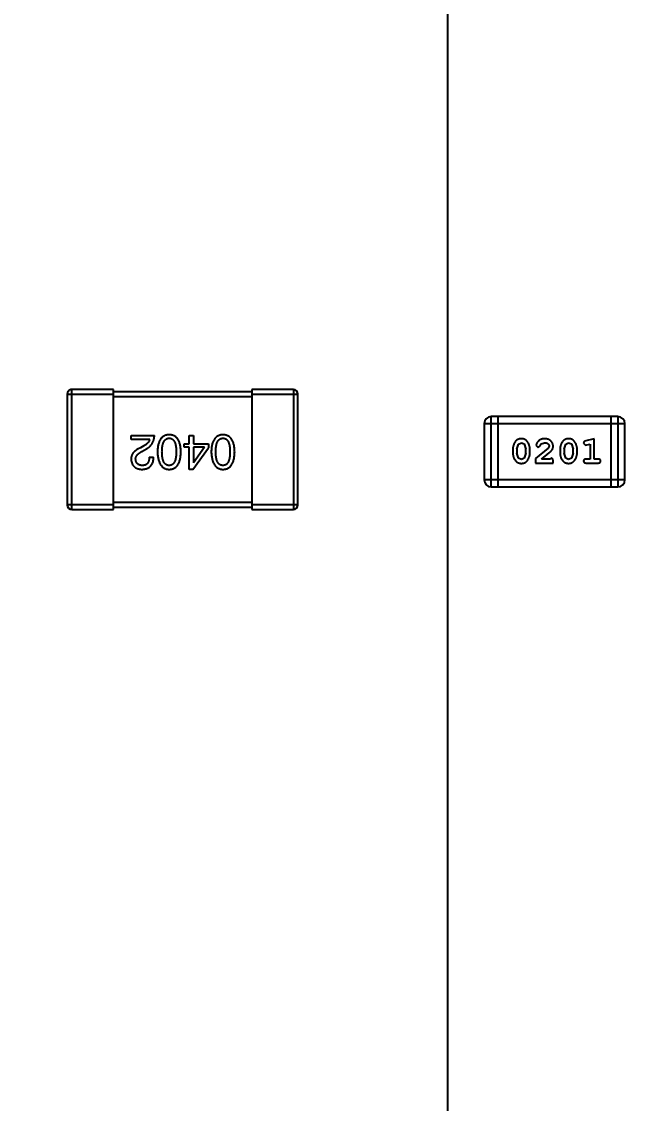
# Model space of a CAD drawing. Header units: inches. Extents: x 246 to 500, y -220 to -17.
# Drawn here: x 455.842 to 458.554, y -108.484 to -103.793 of the extents above; entities that cross this region are included whole.
import ezdxf

# ---------------------------------------------------------------- set-up
doc = ezdxf.new("R2010")
doc.units = ezdxf.units.IN
doc.header["$LTSCALE"] = 1.21
doc.header["$MEASUREMENT"] = 0
doc.header["$PDMODE"] = 3
doc.header["$PDSIZE"] = 0.3125
doc.layers.get('0').update_dxf_attribs({"linetype": 'CONTINUOUS'})
doc.layers.get('Defpoints').update_dxf_attribs({"linetype": 'CONTINUOUS'})
doc.layers.add('DIM', color=3, linetype='CONTINUOUS')
doc.styles.get("Standard").update_dxf_attribs({"font": 'txt', "width": 0.8})
doc.dimstyles.get("Standard").update_dxf_attribs({"dimtxt": 0.15625, "dimasz": 0.1875, "dimexe": 0.125, "dimexo": 0.0625, "dimgap": 0.09, "dimtad": 0, "dimtih": 1, "dimtoh": 1, "dimzin": 4, "dimdsep": 46, "dimtxsty": 'Standard', "dimblk": '_FILLED', "dimblk1": '_FILLED', "dimblk2": '_FILLED', "dimcen": 0.09, "dimazin": 1, "dimtp": 0.01, "dimtm": 0.01, "dimtfac": 1, "dimtofl": 0, "dimtmove": 0, "dimatfit": 3, "dimldrblk": '_FILLED', "dimfxl": 1, "dimtolj": 1, "dimtzin": 4, "dimarcsym": 0})

# ---------------------------------------------------------------- blocks, each defined once
blk = doc.blocks.new('_FILLED')
at = {"color": 0, "linetype": 'ByBlock'}
blk.add_solid([(0, 0), (-1, 0.1667), (-1, -0.1667)], dxfattribs=at)
blk = doc.blocks.new('*D60')
at = {"layer": 'Defpoints', "color": 0}
for p in [(481.9401, -91.8581), (457.6897, -127.8567), (492.1011, -127.8567)]:
    blk.add_point(p, dxfattribs=at)
at = {"layer": 'DIM', "color": 0, "lineweight": -2}
for p, q in [((482.0026, -91.8581), (492.2261, -91.8581)), ((492.1011, -93.8581), (492.1011, -106.8341)), ((492.1011, -125.8567), (492.1011, -112.8807)), ((457.7522, -127.8567), (492.2261, -127.8567))]:
    blk.add_line(p, q, dxfattribs=at)
at = {"layer": 'DIM', "color": 0, "lineweight": -2, "xscale": 2, "yscale": 2, "zscale": 2}
for p, rotation in [((492.1011, -91.8581), 90), ((492.1011, -127.8567), 270)]:
    blk.add_blockref('_FILLED', p, dxfattribs=dict(at, rotation=rotation))
at = {"layer": 'DIM', "color": 0, "insert": (492.1011, -109.8574), "char_height": 2, "attachment_point": 5, "rotation": 90}
blk.add_mtext('\\A1;36.00', dxfattribs=at)
blk = doc.blocks.new('*D61')
at = {"layer": 'Defpoints', "color": 0}
for p in [(433.4401, -77.4879), (433.4401, -91.8581), (457.6897, -127.8567)]:
    blk.add_point(p, dxfattribs=at)
at = {"layer": 'DIM', "color": 0, "lineweight": -2}
for p, q in [((433.4401, -91.7956), (433.4401, -77.3629)), ((457.6897, -127.7942), (457.6897, -77.3629)), ((435.4401, -77.4879), (442.2749, -77.4879)), ((455.6897, -77.4879), (448.8549, -77.4879))]:
    blk.add_line(p, q, dxfattribs=at)
at = {"layer": 'DIM', "color": 0, "lineweight": -2, "xscale": 2, "yscale": 2, "zscale": 2, "rotation": 180}
blk.add_blockref('_FILLED', (433.4401, -77.4879), dxfattribs=at)
at = {"layer": 'DIM', "color": 0, "lineweight": -2, "xscale": 2, "yscale": 2, "zscale": 2}
blk.add_blockref('_FILLED', (457.6897, -77.4879), dxfattribs=at)
at = {"layer": 'DIM', "color": 0, "insert": (445.5649, -77.4879), "char_height": 2, "attachment_point": 5}
blk.add_mtext('\\A1;24.25', dxfattribs=at)

msp = doc.modelspace()

# ---------------------------------------------------------------- linework, layer by layer
at = {"color": 7, "linetype": 'Continuous'}
for p, q in [((456.0602, -105.9087), (456.0602, -105.3887)), ((456.2402, -105.3887), (456.0602, -105.3887)), ((456.2402, -105.9087), (456.2402, -105.3887)), ((456.8402, -105.3987), (456.2402, -105.3987)), ((456.8402, -105.3887), (456.8402, -105.9087)), ((457.0202, -105.3887), (456.8402, -105.3887)), ((457.0202, -105.3887), (457.0202, -105.9087)), ((456.0402, -105.4087), (456.0402, -105.8887)), ((456.0402, -105.4087), (456.2402, -105.4087)), ((456.2402, -105.4187), (456.8402, -105.4187)), ((456.8402, -105.4087), (457.0402, -105.4087)), ((457.0402, -105.8887), (457.0402, -105.4087)), ((457.8476, -105.5366), (457.8476, -105.7805)), ((457.8476, -105.5366), (458.4572, -105.5366)), ((457.8781, -105.8109), (457.8781, -105.5061)), ((458.4267, -105.5061), (457.8781, -105.5061)), ((457.9085, -105.8109), (457.9085, -105.5061)), ((458.3962, -105.5061), (458.3962, -105.8109)), ((458.4267, -105.5061), (458.4267, -105.8109)), ((458.4572, -105.7805), (458.4572, -105.5366)), ((456.317, -105.6047), (456.317, -105.5874)), ((456.317, -105.5874), (456.4178, -105.5874)), ((456.569, -105.6235), (456.569, -105.5874)), ((456.569, -105.5874), (456.5871, -105.5874)), ((456.5871, -105.5874), (456.5871, -105.6235)), ((456.3974, -105.6047), (456.317, -105.6047)), ((456.3728, -105.6325), (456.3572, -105.6415)), ((456.5469, -105.6391), (456.5469, -105.6235)), ((456.5469, -105.6235), (456.569, -105.6235)), ((456.569, -105.6391), (456.5469, -105.6391)), ((456.569, -105.735), (456.569, -105.6391)), ((456.5846, -105.735), (456.6518, -105.6415)), ((456.5871, -105.6235), (456.6518, -105.6235)), ((456.5871, -105.6391), (456.5871, -105.7063)), ((456.6346, -105.6391), (456.5871, -105.6391)), ((456.6346, -105.6391), (456.5879, -105.7063)), ((456.6518, -105.6235), (456.6518, -105.6415)), ((457.9888, -105.6468), (457.996, -105.625)), ((457.996, -105.625), (458.0084, -105.6192)), ((458.0084, -105.6192), (458.0205, -105.6245)), ((458.0205, -105.6245), (458.0281, -105.6468)), ((458.0721, -105.6312), (458.081, -105.6397)), ((458.081, -105.6397), (458.0894, -105.6331)), ((458.0894, -105.6331), (458.0944, -105.6246)), ((458.0944, -105.6246), (458.1093, -105.6192)), ((458.1288, -105.6337), (458.124, -105.6435)), ((458.1933, -105.6468), (458.2005, -105.625)), ((458.2005, -105.625), (458.2129, -105.6192)), ((458.2129, -105.6192), (458.225, -105.6245)), ((458.225, -105.6245), (458.2326, -105.6468)), ((458.2782, -105.621), (458.2861, -105.6302)), ((458.2861, -105.6302), (458.2915, -105.6292)), ((458.3239, -105.6019), (458.2873, -105.6118)), ((458.2915, -105.6292), (458.3065, -105.625)), ((458.3065, -105.625), (458.3065, -105.69)), ((458.3239, -105.69), (458.3239, -105.6019)), ((456.3638, -105.6571), (456.3834, -105.6456)), ((456.3957, -105.6817), (456.4146, -105.6817)), ((457.9715, -105.6465), (457.9715, -105.6643)), ((457.9888, -105.6468), (457.9888, -105.664)), ((457.9964, -105.6863), (457.9888, -105.664)), ((458.0086, -105.6916), (457.9964, -105.6863)), ((458.0208, -105.6858), (458.0086, -105.6916)), ((458.0281, -105.664), (458.0208, -105.6858)), ((458.0281, -105.664), (458.0281, -105.6468)), ((458.0454, -105.6643), (458.0454, -105.6465)), ((458.124, -105.6435), (458.069, -105.6884)), ((458.069, -105.6884), (458.069, -105.7073)), ((458.0957, -105.69), (458.1293, -105.663)), ((458.1374, -105.6869), (458.1319, -105.69)), ((458.176, -105.6465), (458.176, -105.6643)), ((458.1933, -105.6468), (458.1933, -105.664)), ((458.2009, -105.6863), (458.1933, -105.664)), ((458.2131, -105.6916), (458.2009, -105.6863)), ((458.2254, -105.6858), (458.2131, -105.6916)), ((458.2326, -105.664), (458.2254, -105.6858)), ((458.2326, -105.664), (458.2326, -105.6468)), ((458.2499, -105.6643), (458.2499, -105.6465)), ((456.5846, -105.735), (456.569, -105.735)), ((456.5871, -105.7063), (456.5879, -105.7063)), ((458.069, -105.7073), (458.1461, -105.7073)), ((458.1319, -105.69), (458.0957, -105.69)), ((458.1461, -105.7073), (458.1461, -105.6994)), ((458.3065, -105.69), (458.2892, -105.69)), ((458.2892, -105.7073), (458.3412, -105.7073)), ((458.3412, -105.69), (458.3239, -105.69)), ((458.4572, -105.7805), (457.8476, -105.7805)), ((457.8781, -105.8109), (458.4267, -105.8109)), ((456.2402, -105.8887), (456.0402, -105.8887)), ((456.0602, -105.9087), (456.2402, -105.9087)), ((456.8402, -105.8787), (456.2402, -105.8787)), ((456.2402, -105.8987), (456.8402, -105.8987)), ((457.0402, -105.8887), (456.8402, -105.8887)), ((456.8402, -105.9087), (457.0202, -105.9087))]:
    msp.add_line(p, q, dxfattribs=at)
for centre, radius, start, end in [((456.0602, -105.4087), 0.02, 89.9999, 179.9999), ((457.0202, -105.4087), 0.02, 359.9999, 89.9999), ((457.8781, -105.5366), 0.0305, 89.9999, 179.9999), ((458.4267, -105.5366), 0.0305, 359.9999, 89.9999), ((457.8781, -105.7805), 0.0305, 179.9999, 269.9999), ((458.4267, -105.7805), 0.0305, 269.9999, 359.9999), ((456.0602, -105.8887), 0.02, 179.9999, 269.9999), ((457.0202, -105.8887), 0.02, 269.9999, 359.9999)]:
    msp.add_arc(centre, radius, start, end, dxfattribs=at)
for points, knots in [([(456.3834, -105.6456), (456.3848, -105.6449), (456.3875, -105.6434), (456.3913, -105.6408), (456.3949, -105.6382), (456.3982, -105.6353), (456.4013, -105.6323), (456.404, -105.629), (456.4066, -105.6257), (456.4089, -105.6221), (456.4109, -105.6184), (456.4127, -105.6145), (456.4142, -105.6104), (456.4154, -105.6061), (456.4165, -105.6017), (456.4172, -105.5971), (456.4177, -105.5923), (456.4178, -105.5891), (456.4178, -105.5874)], [0, 0, 0, 0, 0.065828, 0.130094, 0.192451, 0.254037, 0.313974, 0.373757, 0.433048, 0.492243, 0.551902, 0.611758, 0.672678, 0.734814, 0.798569, 0.863693, 0.930488, 1, 1, 1, 1]), ([(456.482, -105.585), (456.48, -105.5851), (456.4761, -105.5853), (456.4705, -105.5862), (456.4652, -105.5877), (456.4603, -105.5898), (456.4558, -105.5925), (456.4517, -105.5957), (456.4479, -105.5995), (456.4445, -105.6038), (456.4415, -105.6088), (456.4389, -105.6143), (456.4367, -105.6203), (456.4348, -105.6269), (456.4333, -105.6341), (456.4322, -105.6418), (456.4314, -105.6501), (456.4312, -105.6558), (456.4311, -105.6588)], [0, 0, 0, 0, 0.059134, 0.115603, 0.169236, 0.221572, 0.273254, 0.32474, 0.377319, 0.431815, 0.488555, 0.548609, 0.612242, 0.680182, 0.75251, 0.829782, 0.91231, 1, 1, 1, 1]), ([(456.5328, -105.6588), (456.5327, -105.6558), (456.5325, -105.6501), (456.5317, -105.6418), (456.5306, -105.6341), (456.5291, -105.6269), (456.5272, -105.6203), (456.525, -105.6143), (456.5224, -105.6088), (456.5194, -105.6039), (456.516, -105.5995), (456.5123, -105.5957), (456.5081, -105.5925), (456.5036, -105.5898), (456.4987, -105.5877), (456.4935, -105.5862), (456.4878, -105.5853), (456.484, -105.5851), (456.482, -105.585)], [0, 0, 0, 0, 0.087693, 0.170223, 0.247496, 0.319826, 0.387768, 0.451403, 0.511459, 0.568358, 0.622671, 0.675251, 0.726739, 0.778422, 0.830759, 0.884394, 0.940865, 1, 1, 1, 1]), ([(456.7151, -105.585), (456.7131, -105.5851), (456.7092, -105.5853), (456.7036, -105.5862), (456.6984, -105.5877), (456.6935, -105.5898), (456.689, -105.5925), (456.6848, -105.5957), (456.6811, -105.5995), (456.6777, -105.6038), (456.6747, -105.6088), (456.6721, -105.6143), (456.6698, -105.6203), (456.668, -105.6269), (456.6665, -105.6341), (456.6654, -105.6418), (456.6646, -105.6501), (456.6644, -105.6558), (456.6643, -105.6588)], [0, 0, 0, 0, 0.059134, 0.115603, 0.169236, 0.221572, 0.273254, 0.32474, 0.377319, 0.431815, 0.488555, 0.548609, 0.612242, 0.680182, 0.75251, 0.829782, 0.91231, 1, 1, 1, 1]), ([(456.7659, -105.6588), (456.7658, -105.6558), (456.7656, -105.6501), (456.7649, -105.6418), (456.7638, -105.6341), (456.7623, -105.6269), (456.7604, -105.6203), (456.7581, -105.6143), (456.7556, -105.6088), (456.7525, -105.6039), (456.7492, -105.5995), (456.7454, -105.5957), (456.7413, -105.5925), (456.7368, -105.5898), (456.7319, -105.5877), (456.7266, -105.5862), (456.721, -105.5853), (456.7171, -105.5851), (456.7151, -105.585)], [0, 0, 0, 0, 0.087693, 0.170223, 0.247496, 0.319826, 0.387768, 0.451403, 0.511459, 0.568358, 0.622671, 0.675251, 0.726739, 0.778422, 0.830759, 0.884394, 0.940865, 1, 1, 1, 1]), ([(456.3572, -105.6415), (456.3555, -105.6423), (456.3522, -105.6439), (456.3475, -105.6464), (456.3431, -105.6489), (456.339, -105.6516), (456.3353, -105.6544), (456.332, -105.6572), (456.3289, -105.6602), (456.3263, -105.6632), (456.3239, -105.6663), (456.3219, -105.6695), (456.3202, -105.6729), (456.3188, -105.6763), (456.3179, -105.6798), (456.3172, -105.6833), (456.3169, -105.687), (456.317, -105.6895), (456.317, -105.6907)], [0, 0, 0, 0, 0.082731, 0.161257, 0.236138, 0.307554, 0.375712, 0.440848, 0.502916, 0.562567, 0.619798, 0.675716, 0.73039, 0.78386, 0.837315, 0.890547, 0.944917, 1, 1, 1, 1]), ([(456.3974, -105.6047), (456.3971, -105.606), (456.3966, -105.6086), (456.3949, -105.6123), (456.3928, -105.616), (456.39, -105.6196), (456.3866, -105.623), (456.3825, -105.6263), (456.3779, -105.6296), (456.3745, -105.6315), (456.3728, -105.6325)], [0, 0, 0, 0, 0.103034, 0.208166, 0.318255, 0.434664, 0.559728, 0.695394, 0.841708, 1, 1, 1, 1]), ([(456.4508, -105.6588), (456.4508, -105.6564), (456.4509, -105.6519), (456.4512, -105.6453), (456.4518, -105.6391), (456.4527, -105.6334), (456.4538, -105.6281), (456.4551, -105.6233), (456.4567, -105.6189), (456.4585, -105.615), (456.4606, -105.6115), (456.4629, -105.6084), (456.4654, -105.6058), (456.4683, -105.6037), (456.4714, -105.602), (456.4747, -105.6007), (456.4782, -105.6), (456.4807, -105.5998), (456.482, -105.5997)], [0, 0, 0, 0, 0.094834, 0.184067, 0.267029, 0.344713, 0.417334, 0.484367, 0.546941, 0.604717, 0.65953, 0.710539, 0.759381, 0.806382, 0.853027, 0.900623, 0.949121, 1, 1, 1, 1]), ([(456.482, -105.5997), (456.4832, -105.5998), (456.4856, -105.5999), (456.4891, -105.6006), (456.4923, -105.6017), (456.4953, -105.6034), (456.4981, -105.6055), (456.5006, -105.608), (456.5028, -105.6111), (456.5048, -105.6146), (456.5066, -105.6185), (456.5082, -105.6229), (456.5094, -105.6278), (456.5105, -105.6331), (456.5113, -105.6388), (456.5119, -105.6451), (456.5122, -105.6518), (456.5123, -105.6564), (456.5123, -105.6588)], [0, 0, 0, 0, 0.049766, 0.097012, 0.143225, 0.188786, 0.235079, 0.282962, 0.333687, 0.387747, 0.445963, 0.508657, 0.576545, 0.649868, 0.72822, 0.812712, 0.903543, 1, 1, 1, 1]), ([(456.684, -105.6588), (456.684, -105.6564), (456.684, -105.6519), (456.6844, -105.6453), (456.685, -105.6391), (456.6858, -105.6334), (456.6869, -105.6281), (456.6883, -105.6233), (456.6898, -105.6189), (456.6916, -105.615), (456.6937, -105.6115), (456.6961, -105.6084), (456.6986, -105.6058), (456.7014, -105.6037), (456.7045, -105.602), (456.7078, -105.6007), (456.7114, -105.6), (456.7139, -105.5998), (456.7151, -105.5997)], [0, 0, 0, 0, 0.094834, 0.184067, 0.267029, 0.344713, 0.417334, 0.484367, 0.546941, 0.604717, 0.65953, 0.710539, 0.759381, 0.806382, 0.853027, 0.900623, 0.949121, 1, 1, 1, 1]), ([(456.7151, -105.5997), (456.7163, -105.5998), (456.7187, -105.5999), (456.7222, -105.6006), (456.7255, -105.6017), (456.7284, -105.6034), (456.7312, -105.6055), (456.7337, -105.608), (456.736, -105.6111), (456.738, -105.6146), (456.7397, -105.6185), (456.7413, -105.6229), (456.7425, -105.6278), (456.7436, -105.6331), (456.7444, -105.6388), (456.745, -105.6451), (456.7454, -105.6518), (456.7454, -105.6564), (456.7454, -105.6588)], [0, 0, 0, 0, 0.049766, 0.097012, 0.143225, 0.188786, 0.235079, 0.282962, 0.333687, 0.387747, 0.445963, 0.508657, 0.576545, 0.649868, 0.72822, 0.812712, 0.903543, 1, 1, 1, 1]), ([(458.0083, -105.6019), (458.0068, -105.6019), (458.004, -105.602), (457.9999, -105.6027), (457.9961, -105.6039), (457.9925, -105.6054), (457.9892, -105.6075), (457.9862, -105.61), (457.9834, -105.613), (457.9809, -105.6164), (457.9787, -105.62), (457.9768, -105.6236), (457.9751, -105.6274), (457.9738, -105.6311), (457.9727, -105.6349), (457.972, -105.6388), (457.9715, -105.6426), (457.9715, -105.6452), (457.9715, -105.6465)], [0, 0, 0, 0, 0.06692, 0.130834, 0.19258, 0.252759, 0.312631, 0.373411, 0.436359, 0.501894, 0.568244, 0.632472, 0.69556, 0.757163, 0.818592, 0.878885, 0.939235, 1, 1, 1, 1]), ([(458.0454, -105.6465), (458.0454, -105.6455), (458.0453, -105.6433), (458.0451, -105.6401), (458.0445, -105.637), (458.0438, -105.6339), (458.0429, -105.6308), (458.0418, -105.6278), (458.0405, -105.6248), (458.039, -105.622), (458.0374, -105.6192), (458.0358, -105.6167), (458.0341, -105.6144), (458.0325, -105.6123), (458.0307, -105.6104), (458.029, -105.6088), (458.0273, -105.6073), (458.0249, -105.6058), (458.0218, -105.6042), (458.0176, -105.6029), (458.0131, -105.6021), (458.0099, -105.602), (458.0083, -105.6019)], [0, 0, 0, 0, 0.049855, 0.099516, 0.148482, 0.19758, 0.246804, 0.296268, 0.346517, 0.397047, 0.446826, 0.49336, 0.537801, 0.579207, 0.617974, 0.654833, 0.689171, 0.722088, 0.786392, 0.853518, 0.924186, 1, 1, 1, 1]), ([(458.1094, -105.6019), (458.1077, -105.602), (458.1044, -105.6021), (458.0994, -105.6029), (458.0947, -105.6044), (458.0902, -105.6064), (458.086, -105.6088), (458.0824, -105.6117), (458.0792, -105.6149), (458.0767, -105.6185), (458.0748, -105.622), (458.0733, -105.6254), (458.0724, -105.6284), (458.0722, -105.6303), (458.0721, -105.6312)], [0, 0, 0, 0, 0.098286, 0.193983, 0.289056, 0.384352, 0.477435, 0.566197, 0.652355, 0.737986, 0.818188, 0.887401, 0.94802, 1, 1, 1, 1]), ([(458.1093, -105.6192), (458.1107, -105.6193), (458.1134, -105.6193), (458.1172, -105.6202), (458.1206, -105.6216), (458.1235, -105.6235), (458.1258, -105.6258), (458.1275, -105.6282), (458.1286, -105.6309), (458.1287, -105.6328), (458.1288, -105.6337)], [0, 0, 0, 0, 0.156344, 0.299348, 0.4327, 0.561, 0.682299, 0.791883, 0.89611, 1, 1, 1, 1]), ([(458.1461, -105.6347), (458.146, -105.6336), (458.146, -105.6314), (458.1455, -105.6281), (458.1447, -105.625), (458.1436, -105.622), (458.1421, -105.6192), (458.1403, -105.6165), (458.1382, -105.6139), (458.1358, -105.6114), (458.1332, -105.6092), (458.1303, -105.6072), (458.1273, -105.6056), (458.1241, -105.6042), (458.1206, -105.6032), (458.1171, -105.6024), (458.1133, -105.602), (458.1107, -105.6019), (458.1094, -105.6019)], [0, 0, 0, 0, 0.060981, 0.120256, 0.178148, 0.236115, 0.293993, 0.352864, 0.413358, 0.476056, 0.539296, 0.602396, 0.665116, 0.728325, 0.792919, 0.859317, 0.928302, 1, 1, 1, 1]), ([(458.1293, -105.663), (458.1302, -105.6622), (458.1319, -105.6607), (458.1343, -105.6585), (458.1364, -105.6564), (458.1382, -105.6544), (458.1399, -105.6525), (458.1412, -105.6508), (458.1423, -105.6491), (458.1434, -105.6471), (458.1445, -105.6445), (458.1454, -105.6413), (458.146, -105.638), (458.1461, -105.6358), (458.1461, -105.6347)], [0, 0, 0, 0, 0.103002, 0.197728, 0.285279, 0.365235, 0.437224, 0.502446, 0.560545, 0.611446, 0.707576, 0.80349, 0.900532, 1, 1, 1, 1]), ([(458.2128, -105.6019), (458.2113, -105.6019), (458.2085, -105.602), (458.2044, -105.6027), (458.2006, -105.6039), (458.197, -105.6054), (458.1937, -105.6075), (458.1907, -105.61), (458.1879, -105.613), (458.1854, -105.6164), (458.1832, -105.62), (458.1813, -105.6236), (458.1796, -105.6274), (458.1783, -105.6311), (458.1773, -105.6349), (458.1765, -105.6388), (458.1761, -105.6426), (458.176, -105.6452), (458.176, -105.6465)], [0, 0, 0, 0, 0.06692, 0.130834, 0.19258, 0.252759, 0.312631, 0.373411, 0.436359, 0.501894, 0.568244, 0.632472, 0.69556, 0.757163, 0.818592, 0.878885, 0.939235, 1, 1, 1, 1]), ([(458.2499, -105.6465), (458.2499, -105.6455), (458.2499, -105.6433), (458.2496, -105.6401), (458.249, -105.637), (458.2484, -105.6339), (458.2474, -105.6308), (458.2463, -105.6278), (458.245, -105.6248), (458.2435, -105.622), (458.2419, -105.6192), (458.2403, -105.6167), (458.2386, -105.6144), (458.237, -105.6123), (458.2353, -105.6104), (458.2336, -105.6088), (458.2318, -105.6073), (458.2295, -105.6058), (458.2263, -105.6042), (458.2221, -105.6029), (458.2176, -105.6021), (458.2144, -105.602), (458.2128, -105.6019)], [0, 0, 0, 0, 0.049855, 0.099516, 0.148482, 0.19758, 0.246804, 0.296268, 0.346517, 0.397047, 0.446826, 0.49336, 0.537801, 0.579207, 0.617974, 0.654833, 0.689171, 0.722088, 0.786392, 0.853518, 0.924186, 1, 1, 1, 1]), ([(458.2873, -105.6118), (458.2864, -105.612), (458.2849, -105.6125), (458.2828, -105.6134), (458.2812, -105.6143), (458.28, -105.6153), (458.2792, -105.6165), (458.2786, -105.6178), (458.2783, -105.6193), (458.2782, -105.6204), (458.2782, -105.621)], [0, 0, 0, 0, 0.187321, 0.344927, 0.475328, 0.579604, 0.674244, 0.773631, 0.882025, 1, 1, 1, 1]), ([(456.3367, -105.6915), (456.3367, -105.6907), (456.3366, -105.6891), (456.3367, -105.6867), (456.3371, -105.6843), (456.3377, -105.682), (456.3386, -105.6797), (456.3397, -105.6774), (456.3411, -105.6752), (456.3427, -105.6731), (456.3444, -105.6709), (456.3465, -105.6688), (456.3488, -105.6668), (456.3513, -105.6647), (456.3541, -105.6628), (456.3571, -105.6608), (456.3603, -105.6589), (456.3626, -105.6577), (456.3638, -105.6571)], [0, 0, 0, 0, 0.052237, 0.103888, 0.155485, 0.207395, 0.259864, 0.31356, 0.369176, 0.4266, 0.486836, 0.550048, 0.61567, 0.685271, 0.75824, 0.834614, 0.915635, 1, 1, 1, 1]), ([(456.3638, -105.735), (456.3658, -105.7349), (456.3697, -105.7347), (456.3754, -105.7339), (456.3807, -105.7327), (456.3856, -105.7311), (456.3902, -105.7292), (456.3943, -105.7268), (456.3981, -105.7241), (456.4015, -105.7209), (456.4045, -105.7173), (456.4071, -105.7134), (456.4094, -105.7091), (456.4112, -105.7044), (456.4126, -105.6993), (456.4137, -105.6937), (456.4144, -105.6879), (456.4145, -105.6838), (456.4146, -105.6817)], [0, 0, 0, 0, 0.07282, 0.141057, 0.2062, 0.267672, 0.326735, 0.383519, 0.439188, 0.494454, 0.549628, 0.605958, 0.66397, 0.72402, 0.787502, 0.854127, 0.925065, 1, 1, 1, 1]), ([(456.3957, -105.6817), (456.3957, -105.6832), (456.3956, -105.686), (456.3951, -105.6901), (456.3945, -105.6939), (456.3936, -105.6974), (456.3925, -105.7007), (456.3913, -105.7037), (456.3897, -105.7064), (456.388, -105.7088), (456.386, -105.7109), (456.3838, -105.7128), (456.3814, -105.7143), (456.3788, -105.7156), (456.376, -105.7166), (456.3729, -105.7173), (456.3696, -105.7177), (456.3674, -105.7177), (456.3662, -105.7178)], [0, 0, 0, 0, 0.082594, 0.15978, 0.232961, 0.301462, 0.365595, 0.426678, 0.484662, 0.540809, 0.595146, 0.648401, 0.702272, 0.757102, 0.813447, 0.872233, 0.934055, 1, 1, 1, 1]), ([(456.4311, -105.6588), (456.4313, -105.6618), (456.4315, -105.6676), (456.4324, -105.6761), (456.4336, -105.684), (456.4351, -105.6914), (456.437, -105.6981), (456.4393, -105.7044), (456.4419, -105.71), (456.4449, -105.7151), (456.4483, -105.7196), (456.452, -105.7236), (456.4561, -105.7269), (456.4606, -105.7297), (456.4655, -105.7319), (456.4706, -105.7336), (456.4762, -105.7346), (456.48, -105.7349), (456.482, -105.735)], [0, 0, 0, 0, 0.088475, 0.171606, 0.249595, 0.322626, 0.391327, 0.455765, 0.516374, 0.573675, 0.628522, 0.681161, 0.732559, 0.783563, 0.83504, 0.887639, 0.942585, 1, 1, 1, 1]), ([(456.482, -105.7178), (456.4807, -105.7177), (456.4783, -105.7176), (456.4747, -105.717), (456.4714, -105.7158), (456.4683, -105.7142), (456.4655, -105.712), (456.4629, -105.7095), (456.4606, -105.7064), (456.4585, -105.703), (456.4567, -105.699), (456.4551, -105.6946), (456.4538, -105.6898), (456.4527, -105.6845), (456.4518, -105.6787), (456.4512, -105.6725), (456.4509, -105.6658), (456.4508, -105.6611), (456.4508, -105.6588)], [0, 0, 0, 0, 0.050604, 0.098688, 0.145699, 0.191791, 0.238625, 0.286717, 0.337546, 0.391814, 0.449755, 0.512106, 0.579685, 0.652048, 0.730262, 0.814146, 0.904281, 1, 1, 1, 1]), ([(456.5123, -105.6588), (456.5123, -105.6611), (456.5122, -105.6658), (456.5119, -105.6725), (456.5113, -105.6787), (456.5105, -105.6845), (456.5094, -105.6898), (456.5082, -105.6946), (456.5066, -105.699), (456.5048, -105.703), (456.5028, -105.7065), (456.5006, -105.7095), (456.498, -105.712), (456.4953, -105.7142), (456.4923, -105.7158), (456.4891, -105.717), (456.4856, -105.7176), (456.4832, -105.7177), (456.482, -105.7178)], [0, 0, 0, 0, 0.096452, 0.187278, 0.271765, 0.350519, 0.423437, 0.491321, 0.554011, 0.612224, 0.666281, 0.717003, 0.764884, 0.811423, 0.856783, 0.902993, 0.950236, 1, 1, 1, 1]), ([(456.482, -105.735), (456.484, -105.7349), (456.4878, -105.7347), (456.4935, -105.7338), (456.4987, -105.7322), (456.5036, -105.73), (456.5081, -105.7273), (456.5123, -105.7239), (456.516, -105.72), (456.5194, -105.7155), (456.5224, -105.7104), (456.525, -105.7047), (456.5272, -105.6985), (456.5291, -105.6917), (456.5306, -105.6843), (456.5317, -105.6763), (456.5325, -105.6677), (456.5327, -105.6618), (456.5328, -105.6588)], [0, 0, 0, 0, 0.057911, 0.113262, 0.165956, 0.217443, 0.268511, 0.319665, 0.372, 0.426129, 0.483365, 0.543779, 0.607756, 0.676562, 0.749704, 0.827713, 0.911177, 1, 1, 1, 1]), ([(456.6643, -105.6588), (456.6644, -105.6618), (456.6647, -105.6676), (456.6655, -105.6761), (456.6667, -105.684), (456.6683, -105.6914), (456.6702, -105.6981), (456.6724, -105.7044), (456.6751, -105.71), (456.6781, -105.7151), (456.6815, -105.7196), (456.6852, -105.7236), (456.6893, -105.7269), (456.6938, -105.7297), (456.6986, -105.7319), (456.7038, -105.7336), (456.7093, -105.7346), (456.7132, -105.7349), (456.7151, -105.735)], [0, 0, 0, 0, 0.088475, 0.171606, 0.249595, 0.322626, 0.391327, 0.455765, 0.516374, 0.573675, 0.628522, 0.681161, 0.732559, 0.783563, 0.83504, 0.887639, 0.942585, 1, 1, 1, 1]), ([(456.7151, -105.7178), (456.7139, -105.7177), (456.7114, -105.7176), (456.7078, -105.717), (456.7045, -105.7158), (456.7014, -105.7142), (456.6986, -105.712), (456.696, -105.7095), (456.6937, -105.7064), (456.6916, -105.703), (456.6898, -105.699), (456.6882, -105.6946), (456.6869, -105.6898), (456.6858, -105.6845), (456.685, -105.6787), (456.6844, -105.6725), (456.684, -105.6658), (456.684, -105.6611), (456.684, -105.6588)], [0, 0, 0, 0, 0.050604, 0.098688, 0.145699, 0.191791, 0.238625, 0.286717, 0.337546, 0.391814, 0.449755, 0.512106, 0.579685, 0.652048, 0.730262, 0.814146, 0.904281, 1, 1, 1, 1]), ([(456.7151, -105.735), (456.7171, -105.7349), (456.721, -105.7347), (456.7266, -105.7338), (456.7319, -105.7322), (456.7368, -105.73), (456.7413, -105.7273), (456.7454, -105.7239), (456.7492, -105.72), (456.7525, -105.7155), (456.7555, -105.7104), (456.7581, -105.7047), (456.7604, -105.6985), (456.7622, -105.6917), (456.7638, -105.6843), (456.7649, -105.6763), (456.7656, -105.6677), (456.7658, -105.6618), (456.7659, -105.6588)], [0, 0, 0, 0, 0.057911, 0.113262, 0.165956, 0.217443, 0.268511, 0.319665, 0.372, 0.426129, 0.483365, 0.543779, 0.607756, 0.676562, 0.749704, 0.827713, 0.911177, 1, 1, 1, 1]), ([(456.7454, -105.6588), (456.7454, -105.6611), (456.7454, -105.6658), (456.745, -105.6725), (456.7444, -105.6787), (456.7437, -105.6845), (456.7425, -105.6898), (456.7413, -105.6946), (456.7397, -105.699), (456.738, -105.703), (456.736, -105.7065), (456.7337, -105.7095), (456.7312, -105.712), (456.7285, -105.7142), (456.7255, -105.7158), (456.7222, -105.717), (456.7187, -105.7176), (456.7163, -105.7177), (456.7151, -105.7178)], [0, 0, 0, 0, 0.096452, 0.187278, 0.271765, 0.350519, 0.423437, 0.491321, 0.554011, 0.612224, 0.666281, 0.717003, 0.764884, 0.811423, 0.856783, 0.902993, 0.950236, 1, 1, 1, 1]), ([(457.9715, -105.6643), (457.9715, -105.6653), (457.9715, -105.6675), (457.9718, -105.6707), (457.9723, -105.6738), (457.973, -105.6769), (457.9739, -105.6799), (457.975, -105.6829), (457.9763, -105.6859), (457.9777, -105.6888), (457.9793, -105.6915), (457.9809, -105.694), (457.9826, -105.6963), (457.9842, -105.6985), (457.9859, -105.7003), (457.9876, -105.702), (457.9894, -105.7034), (457.9917, -105.705), (457.9949, -105.7066), (457.9991, -105.7079), (458.0037, -105.7087), (458.0069, -105.7088), (458.0085, -105.7089)], [0, 0, 0, 0, 0.049886, 0.09882, 0.148132, 0.19689, 0.246038, 0.295176, 0.345305, 0.395692, 0.445312, 0.491875, 0.535813, 0.577009, 0.616081, 0.652689, 0.687585, 0.720206, 0.785062, 0.85223, 0.923759, 1, 1, 1, 1]), ([(458.0085, -105.7089), (458.01, -105.7088), (458.0128, -105.7088), (458.0169, -105.7081), (458.0207, -105.7069), (458.0243, -105.7053), (458.0276, -105.7033), (458.0306, -105.7008), (458.0334, -105.6979), (458.0359, -105.6945), (458.0381, -105.6909), (458.0401, -105.6872), (458.0417, -105.6835), (458.0431, -105.6797), (458.0441, -105.6759), (458.0449, -105.6721), (458.0453, -105.6682), (458.0454, -105.6656), (458.0454, -105.6643)], [0, 0, 0, 0, 0.067217, 0.131051, 0.19272, 0.252824, 0.312745, 0.373449, 0.436041, 0.501494, 0.567761, 0.632087, 0.695096, 0.757109, 0.817993, 0.878657, 0.939311, 1, 1, 1, 1]), ([(458.1461, -105.6994), (458.1461, -105.6984), (458.146, -105.6964), (458.1456, -105.6937), (458.1449, -105.6914), (458.1438, -105.6897), (458.1425, -105.6884), (458.141, -105.6875), (458.1393, -105.6869), (458.1381, -105.6869), (458.1374, -105.6869)], [0, 0, 0, 0, 0.1844, 0.34094, 0.473574, 0.586824, 0.690029, 0.789175, 0.890445, 1, 1, 1, 1]), ([(458.176, -105.6643), (458.176, -105.6653), (458.176, -105.6675), (458.1763, -105.6707), (458.1768, -105.6738), (458.1775, -105.6769), (458.1784, -105.6799), (458.1795, -105.6829), (458.1808, -105.6859), (458.1823, -105.6888), (458.1838, -105.6915), (458.1855, -105.694), (458.1871, -105.6963), (458.1887, -105.6985), (458.1904, -105.7003), (458.1921, -105.702), (458.1939, -105.7034), (458.1962, -105.705), (458.1994, -105.7066), (458.2036, -105.7079), (458.2082, -105.7087), (458.2114, -105.7088), (458.213, -105.7089)], [0, 0, 0, 0, 0.049886, 0.09882, 0.148132, 0.19689, 0.246038, 0.295176, 0.345305, 0.395692, 0.445312, 0.491875, 0.535813, 0.577009, 0.616081, 0.652689, 0.687585, 0.720206, 0.785062, 0.85223, 0.923759, 1, 1, 1, 1]), ([(458.213, -105.7089), (458.2145, -105.7088), (458.2173, -105.7088), (458.2214, -105.7081), (458.2252, -105.7069), (458.2288, -105.7053), (458.2321, -105.7033), (458.2351, -105.7008), (458.238, -105.6979), (458.2404, -105.6945), (458.2426, -105.6909), (458.2446, -105.6872), (458.2462, -105.6835), (458.2476, -105.6797), (458.2486, -105.6759), (458.2494, -105.6721), (458.2498, -105.6682), (458.2499, -105.6656), (458.2499, -105.6643)], [0, 0, 0, 0, 0.067217, 0.131051, 0.19272, 0.252824, 0.312745, 0.373449, 0.436041, 0.501494, 0.567761, 0.632087, 0.695096, 0.757109, 0.817993, 0.878657, 0.939311, 1, 1, 1, 1]), ([(456.317, -105.6907), (456.3172, -105.6924), (456.3174, -105.6957), (456.3182, -105.7005), (456.3193, -105.705), (456.3208, -105.7091), (456.3226, -105.713), (456.3247, -105.7166), (456.3271, -105.7198), (456.3299, -105.7228), (456.333, -105.7254), (456.3364, -105.7277), (456.3402, -105.7297), (456.3443, -105.7314), (456.3487, -105.7327), (456.3534, -105.7339), (456.3585, -105.7346), (456.362, -105.7349), (456.3638, -105.735)], [0, 0, 0, 0, 0.070688, 0.137741, 0.201612, 0.262778, 0.321223, 0.378455, 0.434411, 0.490146, 0.546362, 0.603392, 0.662208, 0.723401, 0.787372, 0.85442, 0.925153, 1, 1, 1, 1]), ([(456.3662, -105.7178), (456.3651, -105.7177), (456.3629, -105.7176), (456.3597, -105.7173), (456.3567, -105.7166), (456.3539, -105.7159), (456.3514, -105.7149), (456.349, -105.7138), (456.3468, -105.7124), (456.3449, -105.7109), (456.3431, -105.7091), (456.3416, -105.7072), (456.3402, -105.705), (456.3391, -105.7027), (456.3382, -105.7002), (456.3375, -105.6975), (456.337, -105.6946), (456.3368, -105.6926), (456.3367, -105.6915)], [0, 0, 0, 0, 0.076112, 0.148436, 0.216883, 0.281466, 0.34298, 0.402356, 0.459881, 0.51546, 0.571111, 0.62658, 0.683162, 0.741007, 0.801404, 0.863825, 0.930544, 1, 1, 1, 1]), ([(458.2892, -105.69), (458.2883, -105.69), (458.2867, -105.6901), (458.2843, -105.6905), (458.2824, -105.6913), (458.2808, -105.6924), (458.2797, -105.6937), (458.2788, -105.6952), (458.2783, -105.6969), (458.2783, -105.6981), (458.2782, -105.6987)], [0, 0, 0, 0, 0.169102, 0.317658, 0.446239, 0.563118, 0.671828, 0.776546, 0.884858, 1, 1, 1, 1]), ([(458.2782, -105.6987), (458.2783, -105.6993), (458.2783, -105.7005), (458.2788, -105.7021), (458.2797, -105.7036), (458.2808, -105.705), (458.2824, -105.7061), (458.2843, -105.7068), (458.2867, -105.7073), (458.2883, -105.7073), (458.2892, -105.7073)], [0, 0, 0, 0, 0.115051, 0.223278, 0.329269, 0.437893, 0.554681, 0.682591, 0.83103, 1, 1, 1, 1]), ([(458.3522, -105.6987), (458.3521, -105.6981), (458.3521, -105.6969), (458.3516, -105.6952), (458.3507, -105.6937), (458.3496, -105.6924), (458.348, -105.6913), (458.3461, -105.6905), (458.3437, -105.6901), (458.3421, -105.69), (458.3412, -105.69)], [0, 0, 0, 0, 0.11517, 0.223509, 0.328254, 0.438012, 0.553651, 0.682263, 0.830856, 1, 1, 1, 1]), ([(458.3412, -105.7073), (458.3421, -105.7073), (458.3437, -105.7073), (458.3461, -105.7068), (458.348, -105.7061), (458.3496, -105.705), (458.3507, -105.7037), (458.3516, -105.7021), (458.3521, -105.7005), (458.3521, -105.6993), (458.3522, -105.6987)], [0, 0, 0, 0, 0.169012, 0.317488, 0.445429, 0.560977, 0.67065, 0.776666, 0.88492, 1, 1, 1, 1])]:
    msp.add_open_spline(points, degree=3, knots=knots, dxfattribs=at)

# ---------------------------------------------------------------- dimensions: what is measured, and where the dimension line sits
at = {"layer": 'DIM'}
dim = msp.add_linear_dim(base=(433.4401, -77.4879), p1=(457.6897, -127.8567), p2=(433.4401, -91.8581), dimstyle='Standard', override={"dimtxt": 2, "dimasz": 2, "dimtih": 0, "dimtoh": 0, "dimzin": 0, "dimcen": 0.198, "dimadec": 0, "dimazin": 0, "dimtp": 0, "dimtm": 0, "dimtdec": 4, "dimtzin": 0}, dxfattribs=at)
dim.commit()
dim.dimension.update_dxf_attribs({"geometry": '*D61', "text_midpoint": (445.5649, -77.4879)})
dim = msp.add_linear_dim(base=(492.1011, -127.8567), p1=(481.9401, -91.8581), p2=(457.6897, -127.8567), angle=90, dimstyle='Standard', override={"dimtxt": 2, "dimasz": 2, "dimtih": 0, "dimtoh": 0, "dimzin": 0, "dimcen": 0.198, "dimadec": 0, "dimazin": 0, "dimtp": 0, "dimtm": 0, "dimtdec": 4, "dimtzin": 0}, dxfattribs=at)
dim.commit()
dim.dimension.update_dxf_attribs({"geometry": '*D60', "text_midpoint": (492.1011, -109.8574)})

doc.saveas('drawing.dxf')
